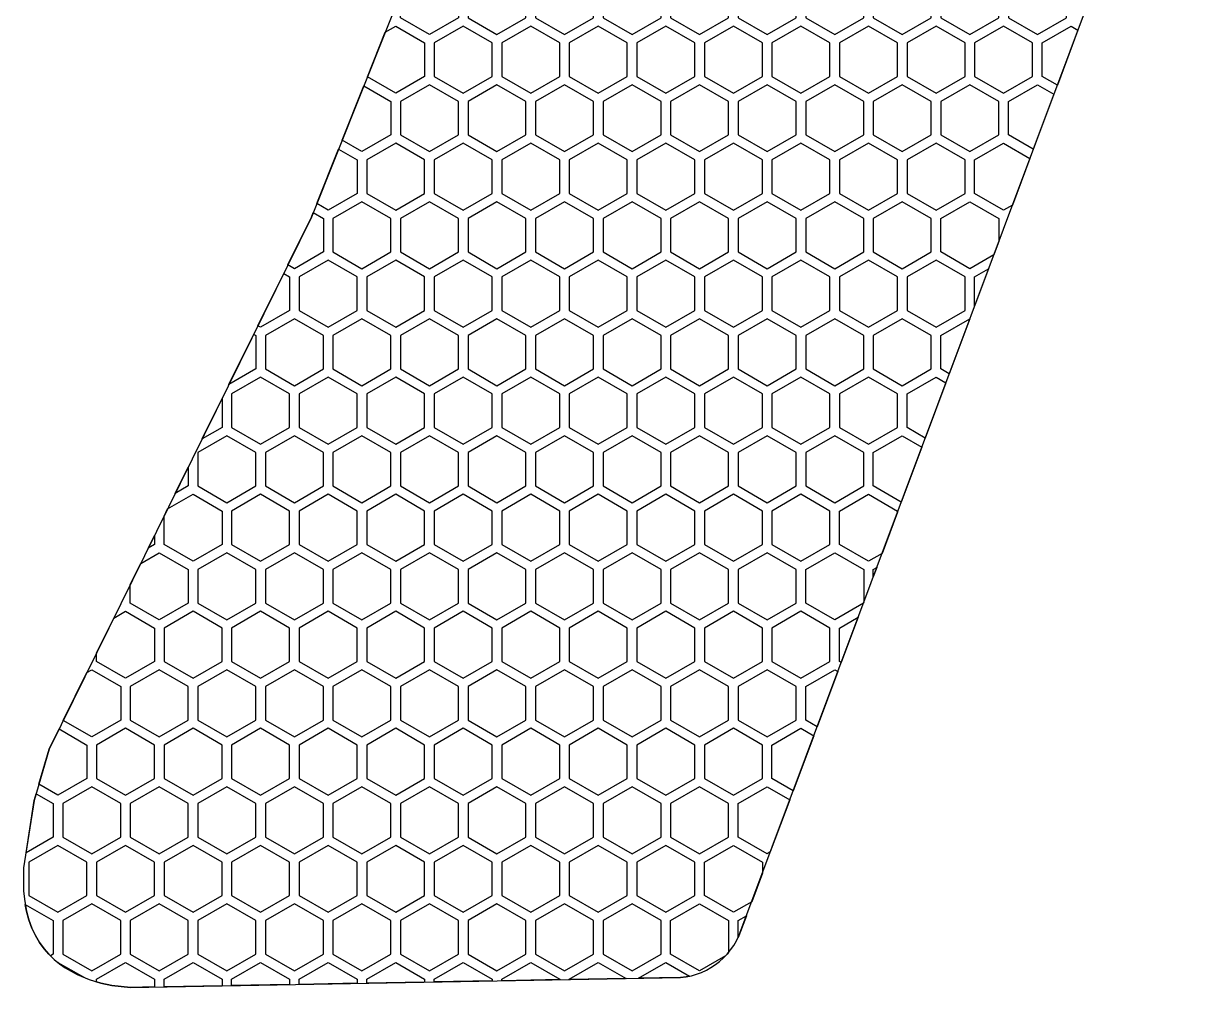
# Model space of a CAD drawing. Header units: millimetres. Extents: x 11 to 139, y -292 to -201.
# Drawn here: x 10.9 to 72.5, y -292.4 to -242.1 of the extents above; entities that cross this region are included whole.
import ezdxf

# ---------------------------------------------------------------- set-up
doc = ezdxf.new("R2010")
doc.units = ezdxf.units.MM
for name, color, linetype in [('outline_2', 3, 'Continuous'), ('pattern_0001', 2, 'Continuous'), ('pattern_0002', 2, 'Continuous'), ('pattern_0003', 2, 'Continuous'), ('pattern_0004', 2, 'Continuous'), ('pattern_0005', 2, 'Continuous'), ('pattern_0006', 2, 'Continuous'), ('pattern_0007', 2, 'Continuous'), ('pattern_0008', 2, 'Continuous'), ('pattern_0009', 2, 'Continuous'), ('pattern_0010', 2, 'Continuous'), ('pattern_0011', 2, 'Continuous'), ('pattern_0012', 2, 'Continuous'), ('pattern_0013', 2, 'Continuous'), ('pattern_0014', 2, 'Continuous'), ('pattern_0015', 2, 'Continuous'), ('pattern_0016', 2, 'Continuous'), ('pattern_0017', 2, 'Continuous'), ('pattern_0018', 2, 'Continuous'), ('pattern_0019', 2, 'Continuous'), ('pattern_0020', 2, 'Continuous'), ('pattern_0021', 2, 'Continuous'), ('pattern_0022', 2, 'Continuous'), ('pattern_0023', 2, 'Continuous'), ('pattern_0024', 2, 'Continuous'), ('pattern_0025', 2, 'Continuous'), ('pattern_0026', 2, 'Continuous'), ('pattern_0027', 2, 'Continuous'), ('pattern_0028', 2, 'Continuous'), ('pattern_0029', 2, 'Continuous'), ('pattern_0030', 2, 'Continuous'), ('pattern_0031', 2, 'Continuous'), ('pattern_0032', 2, 'Continuous'), ('pattern_0033', 2, 'Continuous'), ('pattern_0034', 2, 'Continuous'), ('pattern_0035', 2, 'Continuous'), ('pattern_0036', 2, 'Continuous'), ('pattern_0037', 2, 'Continuous'), ('pattern_0038', 2, 'Continuous'), ('pattern_0039', 2, 'Continuous'), ('pattern_0040', 2, 'Continuous'), ('pattern_0041', 2, 'Continuous'), ('pattern_0042', 2, 'Continuous'), ('pattern_0043', 2, 'Continuous'), ('pattern_0044', 2, 'Continuous'), ('pattern_0045', 2, 'Continuous'), ('pattern_0046', 2, 'Continuous'), ('pattern_0047', 2, 'Continuous'), ('pattern_0048', 2, 'Continuous'), ('pattern_0049', 2, 'Continuous'), ('pattern_0050', 2, 'Continuous'), ('pattern_0051', 2, 'Continuous'), ('pattern_0052', 2, 'Continuous'), ('pattern_0053', 2, 'Continuous'), ('pattern_0054', 2, 'Continuous'), ('pattern_0055', 2, 'Continuous'), ('pattern_0056', 2, 'Continuous'), ('pattern_0057', 2, 'Continuous'), ('pattern_0058', 2, 'Continuous'), ('pattern_0059', 2, 'Continuous'), ('pattern_0060', 2, 'Continuous'), ('pattern_0061', 2, 'Continuous'), ('pattern_0062', 2, 'Continuous'), ('pattern_0063', 2, 'Continuous'), ('pattern_0064', 2, 'Continuous'), ('pattern_0065', 2, 'Continuous'), ('pattern_0066', 2, 'Continuous'), ('pattern_0067', 2, 'Continuous'), ('pattern_0068', 2, 'Continuous'), ('pattern_0069', 2, 'Continuous'), ('pattern_0070', 2, 'Continuous'), ('pattern_0071', 2, 'Continuous'), ('pattern_0072', 2, 'Continuous'), ('pattern_0073', 2, 'Continuous'), ('pattern_0074', 2, 'Continuous'), ('pattern_0075', 2, 'Continuous'), ('pattern_0076', 2, 'Continuous'), ('pattern_0077', 2, 'Continuous'), ('pattern_0078', 2, 'Continuous'), ('pattern_0079', 2, 'Continuous'), ('pattern_0080', 2, 'Continuous'), ('pattern_0081', 2, 'Continuous'), ('pattern_0082', 2, 'Continuous'), ('pattern_0083', 2, 'Continuous'), ('pattern_0084', 2, 'Continuous'), ('pattern_0085', 2, 'Continuous'), ('pattern_0086', 2, 'Continuous'), ('pattern_0087', 2, 'Continuous'), ('pattern_0088', 2, 'Continuous'), ('pattern_0089', 2, 'Continuous'), ('pattern_0090', 2, 'Continuous'), ('pattern_0091', 2, 'Continuous'), ('pattern_0092', 2, 'Continuous'), ('pattern_0093', 2, 'Continuous'), ('pattern_0094', 2, 'Continuous'), ('pattern_0095', 2, 'Continuous'), ('pattern_0096', 2, 'Continuous'), ('pattern_0097', 2, 'Continuous'), ('pattern_0098', 2, 'Continuous'), ('pattern_0099', 2, 'Continuous'), ('pattern_0100', 2, 'Continuous'), ('pattern_0101', 2, 'Continuous'), ('pattern_0102', 2, 'Continuous'), ('pattern_0103', 2, 'Continuous'), ('pattern_0104', 2, 'Continuous'), ('pattern_0105', 2, 'Continuous'), ('pattern_0106', 2, 'Continuous'), ('pattern_0107', 2, 'Continuous'), ('pattern_0108', 2, 'Continuous'), ('pattern_0109', 2, 'Continuous'), ('pattern_0110', 2, 'Continuous'), ('pattern_0111', 2, 'Continuous'), ('pattern_0112', 2, 'Continuous'), ('pattern_0113', 2, 'Continuous'), ('pattern_0114', 2, 'Continuous'), ('pattern_0115', 2, 'Continuous'), ('pattern_0116', 2, 'Continuous'), ('pattern_0117', 2, 'Continuous'), ('pattern_0118', 2, 'Continuous'), ('pattern_0119', 2, 'Continuous'), ('pattern_0120', 2, 'Continuous'), ('pattern_0121', 2, 'Continuous'), ('pattern_0122', 2, 'Continuous'), ('pattern_0123', 2, 'Continuous'), ('pattern_0124', 2, 'Continuous'), ('pattern_0125', 2, 'Continuous'), ('pattern_0126', 2, 'Continuous'), ('pattern_0127', 2, 'Continuous'), ('pattern_0128', 2, 'Continuous'), ('pattern_0129', 2, 'Continuous'), ('pattern_0130', 2, 'Continuous'), ('pattern_0131', 2, 'Continuous'), ('pattern_0132', 2, 'Continuous'), ('pattern_0133', 2, 'Continuous'), ('pattern_0134', 2, 'Continuous'), ('pattern_0135', 2, 'Continuous'), ('pattern_0136', 2, 'Continuous'), ('pattern_0137', 2, 'Continuous'), ('pattern_0138', 2, 'Continuous'), ('pattern_0139', 2, 'Continuous'), ('pattern_0140', 2, 'Continuous'), ('pattern_0141', 2, 'Continuous'), ('pattern_0142', 2, 'Continuous'), ('pattern_0143', 2, 'Continuous'), ('pattern_0144', 2, 'Continuous'), ('pattern_0145', 2, 'Continuous'), ('pattern_0146', 2, 'Continuous'), ('pattern_0147', 2, 'Continuous'), ('pattern_0148', 2, 'Continuous'), ('pattern_0149', 2, 'Continuous'), ('pattern_0150', 2, 'Continuous'), ('pattern_0151', 2, 'Continuous'), ('pattern_0152', 2, 'Continuous'), ('pattern_0153', 2, 'Continuous'), ('pattern_0154', 2, 'Continuous'), ('pattern_0155', 2, 'Continuous'), ('pattern_0156', 2, 'Continuous'), ('pattern_0157', 2, 'Continuous'), ('pattern_0158', 2, 'Continuous'), ('pattern_0159', 2, 'Continuous'), ('pattern_0160', 2, 'Continuous'), ('pattern_0161', 2, 'Continuous'), ('pattern_0162', 2, 'Continuous'), ('pattern_0163', 2, 'Continuous'), ('pattern_0164', 2, 'Continuous'), ('pattern_0165', 2, 'Continuous'), ('pattern_0166', 2, 'Continuous'), ('pattern_0167', 2, 'Continuous'), ('pattern_0168', 2, 'Continuous'), ('pattern_0169', 2, 'Continuous'), ('pattern_0170', 2, 'Continuous'), ('pattern_0171', 2, 'Continuous'), ('pattern_0172', 2, 'Continuous'), ('pattern_0173', 2, 'Continuous'), ('pattern_0174', 2, 'Continuous'), ('pattern_0175', 2, 'Continuous'), ('pattern_0176', 2, 'Continuous'), ('pattern_0177', 2, 'Continuous'), ('pattern_0178', 2, 'Continuous'), ('pattern_0179', 2, 'Continuous'), ('pattern_0180', 2, 'Continuous'), ('pattern_0181', 2, 'Continuous'), ('pattern_0182', 2, 'Continuous'), ('pattern_0183', 2, 'Continuous'), ('pattern_0184', 2, 'Continuous'), ('pattern_0185', 2, 'Continuous'), ('pattern_0186', 2, 'Continuous'), ('pattern_0187', 2, 'Continuous'), ('pattern_0188', 2, 'Continuous'), ('pattern_0189', 2, 'Continuous'), ('pattern_0190', 2, 'Continuous'), ('pattern_0191', 2, 'Continuous'), ('pattern_0192', 2, 'Continuous'), ('pattern_0193', 2, 'Continuous'), ('pattern_0194', 2, 'Continuous'), ('pattern_0195', 2, 'Continuous'), ('pattern_0196', 2, 'Continuous'), ('pattern_0197', 2, 'Continuous'), ('pattern_0198', 2, 'Continuous'), ('pattern_0199', 2, 'Continuous'), ('pattern_0200', 2, 'Continuous'), ('pattern_0201', 2, 'Continuous'), ('pattern_0202', 2, 'Continuous'), ('pattern_0203', 2, 'Continuous'), ('pattern_0204', 2, 'Continuous'), ('pattern_0205', 2, 'Continuous'), ('pattern_0206', 2, 'Continuous'), ('pattern_0207', 2, 'Continuous')]:
    doc.layers.add(name, color=color, linetype=linetype)

msp = doc.modelspace()

# ---------------------------------------------------------------- linework, layer by layer
at = {"layer": 'outline_2'}
msp.add_lwpolyline([(35.022, -229.415), (25.944, -252.185), (12.228, -279.988), (11.455, -282.66), (10.9, -286.183), (10.896, -287.397), (10.954, -287.94), (11.048, -288.443), (11.176, -288.908), (11.336, -289.335), (11.523, -289.726), (11.735, -290.083), (11.97, -290.408), (12.224, -290.702), (12.495, -290.966), (12.78, -291.202), (13.077, -291.412), (13.692, -291.759), (14.319, -292.018), (14.935, -292.203), (15.517, -292.326), (16.493, -292.433), (45.243, -291.912), (45.526, -291.877), (45.804, -291.82), (46.073, -291.743), (46.335, -291.646), (46.588, -291.529), (46.831, -291.395), (47.063, -291.242), (47.282, -291.073), (47.489, -290.888), (47.681, -290.687), (47.859, -290.471), (48.02, -290.242), (48.165, -289.998), (48.291, -289.743), (72.522, -225.02)], dxfattribs=at)
at = {"layer": 'pattern_0001'}
msp.add_lwpolyline([(13.692, -291.759), (13.077, -291.412), (12.78, -291.202), (12.689, -291.127), (12.692, -291.125), (14.038, -291.902)], close=True, dxfattribs=at)
at = {"layer": 'pattern_0002'}
msp.add_lwpolyline([(16.493, -292.433), (15.517, -292.326), (14.935, -292.203), (14.708, -292.135), (14.708, -292), (16.223, -291.125), (17.739, -292), (17.739, -292.41)], close=True, dxfattribs=at)
at = {"layer": 'pattern_0003'}
msp.add_lwpolyline([(18.239, -292.401), (18.239, -292), (19.754, -291.125), (21.27, -292), (21.27, -292.347)], close=True, dxfattribs=at)
at = {"layer": 'pattern_0004'}
msp.add_lwpolyline([(21.77, -292.337), (21.77, -292), (23.286, -291.125), (24.801, -292), (24.801, -292.283)], close=True, dxfattribs=at)
at = {"layer": 'pattern_0005'}
msp.add_lwpolyline([(25.301, -292.273), (25.301, -292), (26.817, -291.125), (28.332, -292), (28.332, -292.219)], close=True, dxfattribs=at)
at = {"layer": 'pattern_0006'}
msp.add_lwpolyline([(28.832, -292.21), (28.832, -292), (30.348, -291.125), (31.863, -292), (31.863, -292.155)], close=True, dxfattribs=at)
at = {"layer": 'pattern_0007'}
msp.add_lwpolyline([(32.363, -292.146), (32.363, -292), (33.879, -291.125), (35.394, -292), (35.394, -292.091)], close=True, dxfattribs=at)
at = {"layer": 'pattern_0008'}
msp.add_lwpolyline([(35.894, -292.082), (35.894, -292), (37.41, -291.125), (38.925, -292), (38.925, -292.027)], close=True, dxfattribs=at)
at = {"layer": 'pattern_0009'}
msp.add_lwpolyline([(39.425, -292.018), (39.425, -292), (40.941, -291.125), (42.394, -291.964)], close=True, dxfattribs=at)
at = {"layer": 'pattern_0010'}
msp.add_lwpolyline([(45.526, -291.877), (45.243, -291.912), (43.039, -291.952), (44.472, -291.125), (45.709, -291.839)], close=True, dxfattribs=at)
at = {"layer": 'pattern_0011'}
msp.add_lwpolyline([(12.224, -290.702), (11.97, -290.408), (11.735, -290.083), (11.523, -289.726), (11.336, -289.335), (11.176, -288.908), (11.048, -288.443), (10.984, -288.1), (12.442, -288.942), (12.442, -290.692), (12.299, -290.775)], close=True, dxfattribs=at)
at = {"layer": 'pattern_0012'}
msp.add_lwpolyline([(15.973, -288.942), (14.458, -288.067), (12.942, -288.942), (12.942, -290.692), (14.458, -291.567), (15.973, -290.692)], close=True, dxfattribs=at)
at = {"layer": 'pattern_0013'}
msp.add_lwpolyline([(19.504, -288.942), (17.989, -288.067), (16.473, -288.942), (16.473, -290.692), (17.989, -291.567), (19.504, -290.692)], close=True, dxfattribs=at)
at = {"layer": 'pattern_0014'}
msp.add_lwpolyline([(23.036, -288.942), (21.52, -288.067), (20.004, -288.942), (20.004, -290.692), (21.52, -291.567), (23.036, -290.692)], close=True, dxfattribs=at)
at = {"layer": 'pattern_0015'}
msp.add_lwpolyline([(26.567, -288.942), (25.051, -288.067), (23.536, -288.942), (23.536, -290.692), (25.051, -291.567), (26.567, -290.692)], close=True, dxfattribs=at)
at = {"layer": 'pattern_0016'}
msp.add_lwpolyline([(30.098, -288.942), (28.582, -288.067), (27.067, -288.942), (27.067, -290.692), (28.582, -291.567), (30.098, -290.692)], close=True, dxfattribs=at)
at = {"layer": 'pattern_0017'}
msp.add_lwpolyline([(33.629, -288.942), (32.113, -288.067), (30.598, -288.942), (30.598, -290.692), (32.113, -291.567), (33.629, -290.692)], close=True, dxfattribs=at)
at = {"layer": 'pattern_0018'}
msp.add_lwpolyline([(37.16, -288.942), (35.644, -288.067), (34.129, -288.942), (34.129, -290.692), (35.644, -291.567), (37.16, -290.692)], close=True, dxfattribs=at)
at = {"layer": 'pattern_0019'}
msp.add_lwpolyline([(40.691, -288.942), (39.175, -288.067), (37.66, -288.942), (37.66, -290.692), (39.175, -291.567), (40.691, -290.692)], close=True, dxfattribs=at)
at = {"layer": 'pattern_0020'}
msp.add_lwpolyline([(44.222, -288.942), (42.707, -288.067), (41.191, -288.942), (41.191, -290.692), (42.707, -291.567), (44.222, -290.692)], close=True, dxfattribs=at)
at = {"layer": 'pattern_0021'}
msp.add_lwpolyline([(47.681, -290.687), (47.582, -290.791), (46.238, -291.567), (44.722, -290.692), (44.722, -288.942), (46.238, -288.067), (47.753, -288.942), (47.753, -290.6)], close=True, dxfattribs=at)
at = {"layer": 'pattern_0022'}
msp.add_lwpolyline([(48.291, -289.743), (48.253, -289.819), (48.253, -288.942), (48.683, -288.694)], close=True, dxfattribs=at)
at = {"layer": 'pattern_0023'}
msp.add_lwpolyline([(14.208, -285.884), (12.692, -285.009), (11.177, -285.884), (11.177, -287.634), (12.692, -288.509), (14.208, -287.634)], close=True, dxfattribs=at)
at = {"layer": 'pattern_0024'}
msp.add_lwpolyline([(17.739, -285.884), (16.223, -285.009), (14.708, -285.884), (14.708, -287.634), (16.223, -288.509), (17.739, -287.634)], close=True, dxfattribs=at)
at = {"layer": 'pattern_0025'}
msp.add_lwpolyline([(21.27, -285.884), (19.754, -285.009), (18.239, -285.884), (18.239, -287.634), (19.754, -288.509), (21.27, -287.634)], close=True, dxfattribs=at)
at = {"layer": 'pattern_0026'}
msp.add_lwpolyline([(24.801, -285.884), (23.286, -285.009), (21.77, -285.884), (21.77, -287.634), (23.286, -288.509), (24.801, -287.634)], close=True, dxfattribs=at)
at = {"layer": 'pattern_0027'}
msp.add_lwpolyline([(28.332, -285.884), (26.817, -285.009), (25.301, -285.884), (25.301, -287.634), (26.817, -288.509), (28.332, -287.634)], close=True, dxfattribs=at)
at = {"layer": 'pattern_0028'}
msp.add_lwpolyline([(31.863, -285.884), (30.348, -285.009), (28.832, -285.884), (28.832, -287.634), (30.348, -288.509), (31.863, -287.634)], close=True, dxfattribs=at)
at = {"layer": 'pattern_0029'}
msp.add_lwpolyline([(35.394, -285.884), (33.879, -285.009), (32.363, -285.884), (32.363, -287.634), (33.879, -288.509), (35.394, -287.634)], close=True, dxfattribs=at)
at = {"layer": 'pattern_0030'}
msp.add_lwpolyline([(38.925, -285.884), (37.41, -285.009), (35.894, -285.884), (35.894, -287.634), (37.41, -288.509), (38.925, -287.634)], close=True, dxfattribs=at)
at = {"layer": 'pattern_0031'}
msp.add_lwpolyline([(42.457, -285.884), (40.941, -285.009), (39.425, -285.884), (39.425, -287.634), (40.941, -288.509), (42.457, -287.634)], close=True, dxfattribs=at)
at = {"layer": 'pattern_0032'}
msp.add_lwpolyline([(45.988, -285.884), (44.472, -285.009), (42.957, -285.884), (42.957, -287.634), (44.472, -288.509), (45.988, -287.634)], close=True, dxfattribs=at)
at = {"layer": 'pattern_0033'}
msp.add_lwpolyline([(48.959, -287.957), (48.003, -288.509), (46.488, -287.634), (46.488, -285.884), (48.003, -285.009), (49.519, -285.884), (49.519, -286.463)], close=True, dxfattribs=at)
at = {"layer": 'pattern_0034'}
msp.add_lwpolyline([(11.455, -282.66), (11.555, -282.314), (12.442, -282.826), (12.442, -284.576), (11.024, -285.395)], close=True, dxfattribs=at)
at = {"layer": 'pattern_0035'}
msp.add_lwpolyline([(15.973, -282.826), (14.458, -281.951), (12.942, -282.826), (12.942, -284.576), (14.458, -285.451), (15.973, -284.576)], close=True, dxfattribs=at)
at = {"layer": 'pattern_0036'}
msp.add_lwpolyline([(19.504, -282.826), (17.989, -281.951), (16.473, -282.826), (16.473, -284.576), (17.989, -285.451), (19.504, -284.576)], close=True, dxfattribs=at)
at = {"layer": 'pattern_0037'}
msp.add_lwpolyline([(23.036, -282.826), (21.52, -281.951), (20.004, -282.826), (20.004, -284.576), (21.52, -285.451), (23.036, -284.576)], close=True, dxfattribs=at)
at = {"layer": 'pattern_0038'}
msp.add_lwpolyline([(26.567, -282.826), (25.051, -281.951), (23.536, -282.826), (23.536, -284.576), (25.051, -285.451), (26.567, -284.576)], close=True, dxfattribs=at)
at = {"layer": 'pattern_0039'}
msp.add_lwpolyline([(30.098, -282.826), (28.582, -281.951), (27.067, -282.826), (27.067, -284.576), (28.582, -285.451), (30.098, -284.576)], close=True, dxfattribs=at)
at = {"layer": 'pattern_0040'}
msp.add_lwpolyline([(33.629, -282.826), (32.113, -281.951), (30.598, -282.826), (30.598, -284.576), (32.113, -285.451), (33.629, -284.576)], close=True, dxfattribs=at)
at = {"layer": 'pattern_0041'}
msp.add_lwpolyline([(37.16, -282.826), (35.644, -281.951), (34.129, -282.826), (34.129, -284.576), (35.644, -285.451), (37.16, -284.576)], close=True, dxfattribs=at)
at = {"layer": 'pattern_0042'}
msp.add_lwpolyline([(40.691, -282.826), (39.175, -281.951), (37.66, -282.826), (37.66, -284.576), (39.175, -285.451), (40.691, -284.576)], close=True, dxfattribs=at)
at = {"layer": 'pattern_0043'}
msp.add_lwpolyline([(44.222, -282.826), (42.707, -281.951), (41.191, -282.826), (41.191, -284.576), (42.707, -285.451), (44.222, -284.576)], close=True, dxfattribs=at)
at = {"layer": 'pattern_0044'}
msp.add_lwpolyline([(47.753, -282.826), (46.238, -281.951), (44.722, -282.826), (44.722, -284.576), (46.238, -285.451), (47.753, -284.576)], close=True, dxfattribs=at)
at = {"layer": 'pattern_0045'}
msp.add_lwpolyline([(49.933, -285.356), (49.769, -285.451), (48.253, -284.576), (48.253, -282.826), (49.769, -281.951), (50.952, -282.634)], close=True, dxfattribs=at)
at = {"layer": 'pattern_0046'}
msp.add_lwpolyline([(12.228, -279.988), (12.751, -278.927), (14.208, -279.768), (14.208, -281.518), (12.692, -282.393), (11.698, -281.819)], close=True, dxfattribs=at)
at = {"layer": 'pattern_0047'}
msp.add_lwpolyline([(17.739, -279.768), (16.223, -278.893), (14.708, -279.768), (14.708, -281.518), (16.223, -282.393), (17.739, -281.518)], close=True, dxfattribs=at)
at = {"layer": 'pattern_0048'}
msp.add_lwpolyline([(21.27, -279.768), (19.754, -278.893), (18.239, -279.768), (18.239, -281.518), (19.754, -282.393), (21.27, -281.518)], close=True, dxfattribs=at)
at = {"layer": 'pattern_0049'}
msp.add_lwpolyline([(24.801, -279.768), (23.286, -278.893), (21.77, -279.768), (21.77, -281.518), (23.286, -282.393), (24.801, -281.518)], close=True, dxfattribs=at)
at = {"layer": 'pattern_0050'}
msp.add_lwpolyline([(28.332, -279.768), (26.817, -278.893), (25.301, -279.768), (25.301, -281.518), (26.817, -282.393), (28.332, -281.518)], close=True, dxfattribs=at)
at = {"layer": 'pattern_0051'}
msp.add_lwpolyline([(31.863, -279.768), (30.348, -278.893), (28.832, -279.768), (28.832, -281.518), (30.348, -282.393), (31.863, -281.518)], close=True, dxfattribs=at)
at = {"layer": 'pattern_0052'}
msp.add_lwpolyline([(35.394, -279.768), (33.879, -278.893), (32.363, -279.768), (32.363, -281.518), (33.879, -282.393), (35.394, -281.518)], close=True, dxfattribs=at)
at = {"layer": 'pattern_0053'}
msp.add_lwpolyline([(38.925, -279.768), (37.41, -278.893), (35.894, -279.768), (35.894, -281.518), (37.41, -282.393), (38.925, -281.518)], close=True, dxfattribs=at)
at = {"layer": 'pattern_0054'}
msp.add_lwpolyline([(42.457, -279.768), (40.941, -278.893), (39.425, -279.768), (39.425, -281.518), (40.941, -282.393), (42.457, -281.518)], close=True, dxfattribs=at)
at = {"layer": 'pattern_0055'}
msp.add_lwpolyline([(45.988, -279.768), (44.472, -278.893), (42.957, -279.768), (42.957, -281.518), (44.472, -282.393), (45.988, -281.518)], close=True, dxfattribs=at)
at = {"layer": 'pattern_0056'}
msp.add_lwpolyline([(49.519, -279.768), (48.003, -278.893), (46.488, -279.768), (46.488, -281.518), (48.003, -282.393), (49.519, -281.518)], close=True, dxfattribs=at)
at = {"layer": 'pattern_0057'}
msp.add_lwpolyline([(51.13, -282.159), (50.019, -281.518), (50.019, -279.768), (51.534, -278.893), (52.207, -279.281)], close=True, dxfattribs=at)
at = {"layer": 'pattern_0058'}
msp.add_lwpolyline([(14.204, -275.982), (14.458, -275.835), (15.973, -276.71), (15.973, -278.46), (14.458, -279.335), (12.973, -278.477)], close=True, dxfattribs=at)
at = {"layer": 'pattern_0059'}
msp.add_lwpolyline([(19.504, -276.71), (17.989, -275.835), (16.473, -276.71), (16.473, -278.46), (17.989, -279.335), (19.504, -278.46)], close=True, dxfattribs=at)
at = {"layer": 'pattern_0060'}
msp.add_lwpolyline([(23.036, -276.71), (21.52, -275.835), (20.004, -276.71), (20.004, -278.46), (21.52, -279.335), (23.036, -278.46)], close=True, dxfattribs=at)
at = {"layer": 'pattern_0061'}
msp.add_lwpolyline([(26.567, -276.71), (25.051, -275.835), (23.536, -276.71), (23.536, -278.46), (25.051, -279.335), (26.567, -278.46)], close=True, dxfattribs=at)
at = {"layer": 'pattern_0062'}
msp.add_lwpolyline([(30.098, -276.71), (28.582, -275.835), (27.067, -276.71), (27.067, -278.46), (28.582, -279.335), (30.098, -278.46)], close=True, dxfattribs=at)
at = {"layer": 'pattern_0063'}
msp.add_lwpolyline([(33.629, -276.71), (32.113, -275.835), (30.598, -276.71), (30.598, -278.46), (32.113, -279.335), (33.629, -278.46)], close=True, dxfattribs=at)
at = {"layer": 'pattern_0064'}
msp.add_lwpolyline([(37.16, -276.71), (35.644, -275.835), (34.129, -276.71), (34.129, -278.46), (35.644, -279.335), (37.16, -278.46)], close=True, dxfattribs=at)
at = {"layer": 'pattern_0065'}
msp.add_lwpolyline([(40.691, -276.71), (39.175, -275.835), (37.66, -276.71), (37.66, -278.46), (39.175, -279.335), (40.691, -278.46)], close=True, dxfattribs=at)
at = {"layer": 'pattern_0066'}
msp.add_lwpolyline([(44.222, -276.71), (42.707, -275.835), (41.191, -276.71), (41.191, -278.46), (42.707, -279.335), (44.222, -278.46)], close=True, dxfattribs=at)
at = {"layer": 'pattern_0067'}
msp.add_lwpolyline([(47.753, -276.71), (46.238, -275.835), (44.722, -276.71), (44.722, -278.46), (46.238, -279.335), (47.753, -278.46)], close=True, dxfattribs=at)
at = {"layer": 'pattern_0068'}
msp.add_lwpolyline([(51.284, -276.71), (49.769, -275.835), (48.253, -276.71), (48.253, -278.46), (49.769, -279.335), (51.284, -278.46)], close=True, dxfattribs=at)
at = {"layer": 'pattern_0069'}
msp.add_lwpolyline([(52.385, -278.807), (51.784, -278.46), (51.784, -276.71), (53.3, -275.835), (53.462, -275.929)], close=True, dxfattribs=at)
at = {"layer": 'pattern_0070'}
msp.add_lwpolyline([(15.61, -273.131), (16.223, -272.777), (17.739, -273.652), (17.739, -275.402), (16.223, -276.277), (14.708, -275.402), (14.708, -274.96)], close=True, dxfattribs=at)
at = {"layer": 'pattern_0071'}
msp.add_lwpolyline([(21.27, -273.652), (19.754, -272.777), (18.239, -273.652), (18.239, -275.402), (19.754, -276.277), (21.27, -275.402)], close=True, dxfattribs=at)
at = {"layer": 'pattern_0072'}
msp.add_lwpolyline([(24.801, -273.652), (23.286, -272.777), (21.77, -273.652), (21.77, -275.402), (23.286, -276.277), (24.801, -275.402)], close=True, dxfattribs=at)
at = {"layer": 'pattern_0073'}
msp.add_lwpolyline([(28.332, -273.652), (26.817, -272.777), (25.301, -273.652), (25.301, -275.402), (26.817, -276.277), (28.332, -275.402)], close=True, dxfattribs=at)
at = {"layer": 'pattern_0074'}
msp.add_lwpolyline([(31.863, -273.652), (30.348, -272.777), (28.832, -273.652), (28.832, -275.402), (30.348, -276.277), (31.863, -275.402)], close=True, dxfattribs=at)
at = {"layer": 'pattern_0075'}
msp.add_lwpolyline([(35.394, -273.652), (33.879, -272.777), (32.363, -273.652), (32.363, -275.402), (33.879, -276.277), (35.394, -275.402)], close=True, dxfattribs=at)
at = {"layer": 'pattern_0076'}
msp.add_lwpolyline([(38.925, -273.652), (37.41, -272.777), (35.894, -273.652), (35.894, -275.402), (37.41, -276.277), (38.925, -275.402)], close=True, dxfattribs=at)
at = {"layer": 'pattern_0077'}
msp.add_lwpolyline([(42.457, -273.652), (40.941, -272.777), (39.425, -273.652), (39.425, -275.402), (40.941, -276.277), (42.457, -275.402)], close=True, dxfattribs=at)
at = {"layer": 'pattern_0078'}
msp.add_lwpolyline([(45.988, -273.652), (44.472, -272.777), (42.957, -273.652), (42.957, -275.402), (44.472, -276.277), (45.988, -275.402)], close=True, dxfattribs=at)
at = {"layer": 'pattern_0079'}
msp.add_lwpolyline([(49.519, -273.652), (48.003, -272.777), (46.488, -273.652), (46.488, -275.402), (48.003, -276.277), (49.519, -275.402)], close=True, dxfattribs=at)
at = {"layer": 'pattern_0080'}
msp.add_lwpolyline([(53.05, -273.652), (51.534, -272.777), (50.019, -273.652), (50.019, -275.402), (51.534, -276.277), (53.05, -275.402)], close=True, dxfattribs=at)
at = {"layer": 'pattern_0081'}
msp.add_lwpolyline([(53.64, -275.454), (53.55, -275.402), (53.55, -273.652), (54.526, -273.089)], close=True, dxfattribs=at)
at = {"layer": 'pattern_0082'}
msp.add_lwpolyline([(17.017, -270.28), (17.989, -269.719), (19.504, -270.594), (19.504, -272.344), (17.989, -273.219), (16.473, -272.344), (16.473, -271.382)], close=True, dxfattribs=at)
at = {"layer": 'pattern_0083'}
msp.add_lwpolyline([(23.036, -270.594), (21.52, -269.719), (20.004, -270.594), (20.004, -272.344), (21.52, -273.219), (23.036, -272.344)], close=True, dxfattribs=at)
at = {"layer": 'pattern_0084'}
msp.add_lwpolyline([(26.567, -270.594), (25.051, -269.719), (23.536, -270.594), (23.536, -272.344), (25.051, -273.219), (26.567, -272.344)], close=True, dxfattribs=at)
at = {"layer": 'pattern_0085'}
msp.add_lwpolyline([(30.098, -270.594), (28.582, -269.719), (27.067, -270.594), (27.067, -272.344), (28.582, -273.219), (30.098, -272.344)], close=True, dxfattribs=at)
at = {"layer": 'pattern_0086'}
msp.add_lwpolyline([(33.629, -270.594), (32.113, -269.719), (30.598, -270.594), (30.598, -272.344), (32.113, -273.219), (33.629, -272.344)], close=True, dxfattribs=at)
at = {"layer": 'pattern_0087'}
msp.add_lwpolyline([(37.16, -270.594), (35.644, -269.719), (34.129, -270.594), (34.129, -272.344), (35.644, -273.219), (37.16, -272.344)], close=True, dxfattribs=at)
at = {"layer": 'pattern_0088'}
msp.add_lwpolyline([(40.691, -270.594), (39.175, -269.719), (37.66, -270.594), (37.66, -272.344), (39.175, -273.219), (40.691, -272.344)], close=True, dxfattribs=at)
at = {"layer": 'pattern_0089'}
msp.add_lwpolyline([(44.222, -270.594), (42.707, -269.719), (41.191, -270.594), (41.191, -272.344), (42.707, -273.219), (44.222, -272.344)], close=True, dxfattribs=at)
at = {"layer": 'pattern_0090'}
msp.add_lwpolyline([(47.753, -270.594), (46.238, -269.719), (44.722, -270.594), (44.722, -272.344), (46.238, -273.219), (47.753, -272.344)], close=True, dxfattribs=at)
at = {"layer": 'pattern_0091'}
msp.add_lwpolyline([(51.284, -270.594), (49.769, -269.719), (48.253, -270.594), (48.253, -272.344), (49.769, -273.219), (51.284, -272.344)], close=True, dxfattribs=at)
at = {"layer": 'pattern_0092'}
msp.add_lwpolyline([(54.802, -272.352), (53.3, -273.219), (51.784, -272.344), (51.784, -270.594), (53.3, -269.719), (54.815, -270.594), (54.815, -272.315)], close=True, dxfattribs=at)
at = {"layer": 'pattern_0093'}
msp.add_lwpolyline([(55.315, -270.979), (55.315, -270.594), (55.499, -270.488)], close=True, dxfattribs=at)
at = {"layer": 'pattern_0094'}
msp.add_lwpolyline([(17.739, -268.817), (17.739, -269.286), (17.415, -269.473)], close=True, dxfattribs=at)
at = {"layer": 'pattern_0095'}
msp.add_lwpolyline([(18.423, -267.43), (19.754, -266.661), (21.27, -267.536), (21.27, -269.286), (19.754, -270.161), (18.239, -269.286), (18.239, -267.803)], close=True, dxfattribs=at)
at = {"layer": 'pattern_0096'}
msp.add_lwpolyline([(24.801, -267.536), (23.286, -266.661), (21.77, -267.536), (21.77, -269.286), (23.286, -270.161), (24.801, -269.286)], close=True, dxfattribs=at)
at = {"layer": 'pattern_0097'}
msp.add_lwpolyline([(28.332, -267.536), (26.817, -266.661), (25.301, -267.536), (25.301, -269.286), (26.817, -270.161), (28.332, -269.286)], close=True, dxfattribs=at)
at = {"layer": 'pattern_0098'}
msp.add_lwpolyline([(31.863, -267.536), (30.348, -266.661), (28.832, -267.536), (28.832, -269.286), (30.348, -270.161), (31.863, -269.286)], close=True, dxfattribs=at)
at = {"layer": 'pattern_0099'}
msp.add_lwpolyline([(35.394, -267.536), (33.879, -266.661), (32.363, -267.536), (32.363, -269.286), (33.879, -270.161), (35.394, -269.286)], close=True, dxfattribs=at)
at = {"layer": 'pattern_0100'}
msp.add_lwpolyline([(38.925, -267.536), (37.41, -266.661), (35.894, -267.536), (35.894, -269.286), (37.41, -270.161), (38.925, -269.286)], close=True, dxfattribs=at)
at = {"layer": 'pattern_0101'}
msp.add_lwpolyline([(42.457, -267.536), (40.941, -266.661), (39.425, -267.536), (39.425, -269.286), (40.941, -270.161), (42.457, -269.286)], close=True, dxfattribs=at)
at = {"layer": 'pattern_0102'}
msp.add_lwpolyline([(45.988, -267.536), (44.472, -266.661), (42.957, -267.536), (42.957, -269.286), (44.472, -270.161), (45.988, -269.286)], close=True, dxfattribs=at)
at = {"layer": 'pattern_0103'}
msp.add_lwpolyline([(49.519, -267.536), (48.003, -266.661), (46.488, -267.536), (46.488, -269.286), (48.003, -270.161), (49.519, -269.286)], close=True, dxfattribs=at)
at = {"layer": 'pattern_0104'}
msp.add_lwpolyline([(53.05, -267.536), (51.534, -266.661), (50.019, -267.536), (50.019, -269.286), (51.534, -270.161), (53.05, -269.286)], close=True, dxfattribs=at)
at = {"layer": 'pattern_0105'}
msp.add_lwpolyline([(55.775, -269.751), (55.065, -270.161), (53.55, -269.286), (53.55, -267.536), (55.065, -266.661), (56.581, -267.536), (56.581, -267.599)], close=True, dxfattribs=at)
at = {"layer": 'pattern_0106'}
msp.add_lwpolyline([(19.504, -265.238), (19.504, -266.228), (18.822, -266.622)], close=True, dxfattribs=at)
at = {"layer": 'pattern_0107'}
msp.add_lwpolyline([(23.036, -264.478), (21.52, -263.603), (20.004, -264.478), (20.004, -266.228), (21.52, -267.103), (23.036, -266.228)], close=True, dxfattribs=at)
at = {"layer": 'pattern_0108'}
msp.add_lwpolyline([(26.567, -264.478), (25.051, -263.603), (23.536, -264.478), (23.536, -266.228), (25.051, -267.103), (26.567, -266.228)], close=True, dxfattribs=at)
at = {"layer": 'pattern_0109'}
msp.add_lwpolyline([(30.098, -264.478), (28.582, -263.603), (27.067, -264.478), (27.067, -266.228), (28.582, -267.103), (30.098, -266.228)], close=True, dxfattribs=at)
at = {"layer": 'pattern_0110'}
msp.add_lwpolyline([(33.629, -264.478), (32.113, -263.603), (30.598, -264.478), (30.598, -266.228), (32.113, -267.103), (33.629, -266.228)], close=True, dxfattribs=at)
at = {"layer": 'pattern_0111'}
msp.add_lwpolyline([(37.16, -264.478), (35.644, -263.603), (34.129, -264.478), (34.129, -266.228), (35.644, -267.103), (37.16, -266.228)], close=True, dxfattribs=at)
at = {"layer": 'pattern_0112'}
msp.add_lwpolyline([(40.691, -264.478), (39.175, -263.603), (37.66, -264.478), (37.66, -266.228), (39.175, -267.103), (40.691, -266.228)], close=True, dxfattribs=at)
at = {"layer": 'pattern_0113'}
msp.add_lwpolyline([(44.222, -264.478), (42.707, -263.603), (41.191, -264.478), (41.191, -266.228), (42.707, -267.103), (44.222, -266.228)], close=True, dxfattribs=at)
at = {"layer": 'pattern_0114'}
msp.add_lwpolyline([(47.753, -264.478), (46.238, -263.603), (44.722, -264.478), (44.722, -266.228), (46.238, -267.103), (47.753, -266.228)], close=True, dxfattribs=at)
at = {"layer": 'pattern_0115'}
msp.add_lwpolyline([(51.284, -264.478), (49.769, -263.603), (48.253, -264.478), (48.253, -266.228), (49.769, -267.103), (51.284, -266.228)], close=True, dxfattribs=at)
at = {"layer": 'pattern_0116'}
msp.add_lwpolyline([(54.815, -264.478), (53.3, -263.603), (51.784, -264.478), (51.784, -266.228), (53.3, -267.103), (54.815, -266.228)], close=True, dxfattribs=at)
at = {"layer": 'pattern_0117'}
msp.add_lwpolyline([(56.778, -267.072), (55.315, -266.228), (55.315, -264.478), (56.831, -263.603), (57.856, -264.194)], close=True, dxfattribs=at)
at = {"layer": 'pattern_0118'}
msp.add_lwpolyline([(21.27, -261.659), (21.27, -263.17), (20.228, -263.772)], close=True, dxfattribs=at)
at = {"layer": 'pattern_0119'}
msp.add_lwpolyline([(24.801, -261.42), (23.286, -260.545), (21.77, -261.42), (21.77, -263.17), (23.286, -264.045), (24.801, -263.17)], close=True, dxfattribs=at)
at = {"layer": 'pattern_0120'}
msp.add_lwpolyline([(28.332, -261.42), (26.817, -260.545), (25.301, -261.42), (25.301, -263.17), (26.817, -264.045), (28.332, -263.17)], close=True, dxfattribs=at)
at = {"layer": 'pattern_0121'}
msp.add_lwpolyline([(31.863, -261.42), (30.348, -260.545), (28.832, -261.42), (28.832, -263.17), (30.348, -264.045), (31.863, -263.17)], close=True, dxfattribs=at)
at = {"layer": 'pattern_0122'}
msp.add_lwpolyline([(35.394, -261.42), (33.879, -260.545), (32.363, -261.42), (32.363, -263.17), (33.879, -264.045), (35.394, -263.17)], close=True, dxfattribs=at)
at = {"layer": 'pattern_0123'}
msp.add_lwpolyline([(38.925, -261.42), (37.41, -260.545), (35.894, -261.42), (35.894, -263.17), (37.41, -264.045), (38.925, -263.17)], close=True, dxfattribs=at)
at = {"layer": 'pattern_0124'}
msp.add_lwpolyline([(42.457, -261.42), (40.941, -260.545), (39.425, -261.42), (39.425, -263.17), (40.941, -264.045), (42.457, -263.17)], close=True, dxfattribs=at)
at = {"layer": 'pattern_0125'}
msp.add_lwpolyline([(45.988, -261.42), (44.472, -260.545), (42.957, -261.42), (42.957, -263.17), (44.472, -264.045), (45.988, -263.17)], close=True, dxfattribs=at)
at = {"layer": 'pattern_0126'}
msp.add_lwpolyline([(49.519, -261.42), (48.003, -260.545), (46.488, -261.42), (46.488, -263.17), (48.003, -264.045), (49.519, -263.17)], close=True, dxfattribs=at)
at = {"layer": 'pattern_0127'}
msp.add_lwpolyline([(53.05, -261.42), (51.534, -260.545), (50.019, -261.42), (50.019, -263.17), (51.534, -264.045), (53.05, -263.17)], close=True, dxfattribs=at)
at = {"layer": 'pattern_0128'}
msp.add_lwpolyline([(56.581, -261.42), (55.065, -260.545), (53.55, -261.42), (53.55, -263.17), (55.065, -264.045), (56.581, -263.17)], close=True, dxfattribs=at)
at = {"layer": 'pattern_0129'}
msp.add_lwpolyline([(58.033, -263.72), (57.081, -263.17), (57.081, -261.42), (58.596, -260.545), (59.111, -260.842)], close=True, dxfattribs=at)
at = {"layer": 'pattern_0130'}
msp.add_lwpolyline([(22.928, -258.3), (23.036, -258.362), (23.036, -260.112), (21.634, -260.921)], close=True, dxfattribs=at)
at = {"layer": 'pattern_0131'}
msp.add_lwpolyline([(26.567, -258.362), (25.051, -257.487), (23.536, -258.362), (23.536, -260.112), (25.051, -260.987), (26.567, -260.112)], close=True, dxfattribs=at)
at = {"layer": 'pattern_0132'}
msp.add_lwpolyline([(30.098, -258.362), (28.582, -257.487), (27.067, -258.362), (27.067, -260.112), (28.582, -260.987), (30.098, -260.112)], close=True, dxfattribs=at)
at = {"layer": 'pattern_0133'}
msp.add_lwpolyline([(33.629, -258.362), (32.113, -257.487), (30.598, -258.362), (30.598, -260.112), (32.113, -260.987), (33.629, -260.112)], close=True, dxfattribs=at)
at = {"layer": 'pattern_0134'}
msp.add_lwpolyline([(37.16, -258.362), (35.644, -257.487), (34.129, -258.362), (34.129, -260.112), (35.644, -260.987), (37.16, -260.112)], close=True, dxfattribs=at)
at = {"layer": 'pattern_0135'}
msp.add_lwpolyline([(40.691, -258.362), (39.175, -257.487), (37.66, -258.362), (37.66, -260.112), (39.175, -260.987), (40.691, -260.112)], close=True, dxfattribs=at)
at = {"layer": 'pattern_0136'}
msp.add_lwpolyline([(44.222, -258.362), (42.707, -257.487), (41.191, -258.362), (41.191, -260.112), (42.707, -260.987), (44.222, -260.112)], close=True, dxfattribs=at)
at = {"layer": 'pattern_0137'}
msp.add_lwpolyline([(47.753, -258.362), (46.238, -257.487), (44.722, -258.362), (44.722, -260.112), (46.238, -260.987), (47.753, -260.112)], close=True, dxfattribs=at)
at = {"layer": 'pattern_0138'}
msp.add_lwpolyline([(51.284, -258.362), (49.769, -257.487), (48.253, -258.362), (48.253, -260.112), (49.769, -260.987), (51.284, -260.112)], close=True, dxfattribs=at)
at = {"layer": 'pattern_0139'}
msp.add_lwpolyline([(54.815, -258.362), (53.3, -257.487), (51.784, -258.362), (51.784, -260.112), (53.3, -260.987), (54.815, -260.112)], close=True, dxfattribs=at)
at = {"layer": 'pattern_0140'}
msp.add_lwpolyline([(58.346, -258.362), (56.831, -257.487), (55.315, -258.362), (55.315, -260.112), (56.831, -260.987), (58.346, -260.112)], close=True, dxfattribs=at)
at = {"layer": 'pattern_0141'}
msp.add_lwpolyline([(59.288, -260.367), (58.846, -260.112), (58.846, -258.362), (60.362, -257.487), (60.366, -257.489)], close=True, dxfattribs=at)
at = {"layer": 'pattern_0142'}
msp.add_lwpolyline([(24.493, -255.126), (24.801, -255.304), (24.801, -257.054), (23.286, -257.929), (23.149, -257.85)], close=True, dxfattribs=at)
at = {"layer": 'pattern_0143'}
msp.add_lwpolyline([(28.332, -255.304), (26.817, -254.429), (25.301, -255.304), (25.301, -257.054), (26.817, -257.929), (28.332, -257.054)], close=True, dxfattribs=at)
at = {"layer": 'pattern_0144'}
msp.add_lwpolyline([(31.863, -255.304), (30.348, -254.429), (28.832, -255.304), (28.832, -257.054), (30.348, -257.929), (31.863, -257.054)], close=True, dxfattribs=at)
at = {"layer": 'pattern_0145'}
msp.add_lwpolyline([(35.394, -255.304), (33.879, -254.429), (32.363, -255.304), (32.363, -257.054), (33.879, -257.929), (35.394, -257.054)], close=True, dxfattribs=at)
at = {"layer": 'pattern_0146'}
msp.add_lwpolyline([(38.925, -255.304), (37.41, -254.429), (35.894, -255.304), (35.894, -257.054), (37.41, -257.929), (38.925, -257.054)], close=True, dxfattribs=at)
at = {"layer": 'pattern_0147'}
msp.add_lwpolyline([(42.457, -255.304), (40.941, -254.429), (39.425, -255.304), (39.425, -257.054), (40.941, -257.929), (42.457, -257.054)], close=True, dxfattribs=at)
at = {"layer": 'pattern_0148'}
msp.add_lwpolyline([(45.988, -255.304), (44.472, -254.429), (42.957, -255.304), (42.957, -257.054), (44.472, -257.929), (45.988, -257.054)], close=True, dxfattribs=at)
at = {"layer": 'pattern_0149'}
msp.add_lwpolyline([(49.519, -255.304), (48.003, -254.429), (46.488, -255.304), (46.488, -257.054), (48.003, -257.929), (49.519, -257.054)], close=True, dxfattribs=at)
at = {"layer": 'pattern_0150'}
msp.add_lwpolyline([(53.05, -255.304), (51.534, -254.429), (50.019, -255.304), (50.019, -257.054), (51.534, -257.929), (53.05, -257.054)], close=True, dxfattribs=at)
at = {"layer": 'pattern_0151'}
msp.add_lwpolyline([(56.581, -255.304), (55.065, -254.429), (53.55, -255.304), (53.55, -257.054), (55.065, -257.929), (56.581, -257.054)], close=True, dxfattribs=at)
at = {"layer": 'pattern_0152'}
msp.add_lwpolyline([(60.112, -255.304), (58.596, -254.429), (57.081, -255.304), (57.081, -257.054), (58.596, -257.929), (60.112, -257.054)], close=True, dxfattribs=at)
at = {"layer": 'pattern_0153'}
msp.add_lwpolyline([(60.612, -256.832), (60.612, -255.304), (61.342, -254.883)], close=True, dxfattribs=at)
at = {"layer": 'pattern_0154'}
msp.add_lwpolyline([(25.944, -252.185), (26.041, -251.942), (26.567, -252.246), (26.567, -253.996), (25.051, -254.871), (24.715, -254.677)], close=True, dxfattribs=at)
at = {"layer": 'pattern_0155'}
msp.add_lwpolyline([(30.098, -252.246), (28.582, -251.371), (27.067, -252.246), (27.067, -253.996), (28.582, -254.871), (30.098, -253.996)], close=True, dxfattribs=at)
at = {"layer": 'pattern_0156'}
msp.add_lwpolyline([(33.629, -252.246), (32.113, -251.371), (30.598, -252.246), (30.598, -253.996), (32.113, -254.871), (33.629, -253.996)], close=True, dxfattribs=at)
at = {"layer": 'pattern_0157'}
msp.add_lwpolyline([(37.16, -252.246), (35.644, -251.371), (34.129, -252.246), (34.129, -253.996), (35.644, -254.871), (37.16, -253.996)], close=True, dxfattribs=at)
at = {"layer": 'pattern_0158'}
msp.add_lwpolyline([(40.691, -252.246), (39.175, -251.371), (37.66, -252.246), (37.66, -253.996), (39.175, -254.871), (40.691, -253.996)], close=True, dxfattribs=at)
at = {"layer": 'pattern_0159'}
msp.add_lwpolyline([(44.222, -252.246), (42.707, -251.371), (41.191, -252.246), (41.191, -253.996), (42.707, -254.871), (44.222, -253.996)], close=True, dxfattribs=at)
at = {"layer": 'pattern_0160'}
msp.add_lwpolyline([(47.753, -252.246), (46.238, -251.371), (44.722, -252.246), (44.722, -253.996), (46.238, -254.871), (47.753, -253.996)], close=True, dxfattribs=at)
at = {"layer": 'pattern_0161'}
msp.add_lwpolyline([(51.284, -252.246), (49.769, -251.371), (48.253, -252.246), (48.253, -253.996), (49.769, -254.871), (51.284, -253.996)], close=True, dxfattribs=at)
at = {"layer": 'pattern_0162'}
msp.add_lwpolyline([(54.815, -252.246), (53.3, -251.371), (51.784, -252.246), (51.784, -253.996), (53.3, -254.871), (54.815, -253.996)], close=True, dxfattribs=at)
at = {"layer": 'pattern_0163'}
msp.add_lwpolyline([(58.346, -252.246), (56.831, -251.371), (55.315, -252.246), (55.315, -253.996), (56.831, -254.871), (58.346, -253.996)], close=True, dxfattribs=at)
at = {"layer": 'pattern_0164'}
msp.add_lwpolyline([(61.617, -254.146), (60.362, -254.871), (58.846, -253.996), (58.846, -252.246), (60.362, -251.371), (61.878, -252.246), (61.878, -253.451)], close=True, dxfattribs=at)
at = {"layer": 'pattern_0165'}
msp.add_lwpolyline([(27.362, -248.628), (28.332, -249.188), (28.332, -250.938), (26.817, -251.813), (26.228, -251.473)], close=True, dxfattribs=at)
at = {"layer": 'pattern_0166'}
msp.add_lwpolyline([(31.863, -249.188), (30.348, -248.313), (28.832, -249.188), (28.832, -250.938), (30.348, -251.813), (31.863, -250.938)], close=True, dxfattribs=at)
at = {"layer": 'pattern_0167'}
msp.add_lwpolyline([(35.394, -249.188), (33.879, -248.313), (32.363, -249.188), (32.363, -250.938), (33.879, -251.813), (35.394, -250.938)], close=True, dxfattribs=at)
at = {"layer": 'pattern_0168'}
msp.add_lwpolyline([(38.925, -249.188), (37.41, -248.313), (35.894, -249.188), (35.894, -250.938), (37.41, -251.813), (38.925, -250.938)], close=True, dxfattribs=at)
at = {"layer": 'pattern_0169'}
msp.add_lwpolyline([(42.457, -249.188), (40.941, -248.313), (39.425, -249.188), (39.425, -250.938), (40.941, -251.813), (42.457, -250.938)], close=True, dxfattribs=at)
at = {"layer": 'pattern_0170'}
msp.add_lwpolyline([(45.988, -249.188), (44.472, -248.313), (42.957, -249.188), (42.957, -250.938), (44.472, -251.813), (45.988, -250.938)], close=True, dxfattribs=at)
at = {"layer": 'pattern_0171'}
msp.add_lwpolyline([(49.519, -249.188), (48.003, -248.313), (46.488, -249.188), (46.488, -250.938), (48.003, -251.813), (49.519, -250.938)], close=True, dxfattribs=at)
at = {"layer": 'pattern_0172'}
msp.add_lwpolyline([(53.05, -249.188), (51.534, -248.313), (50.019, -249.188), (50.019, -250.938), (51.534, -251.813), (53.05, -250.938)], close=True, dxfattribs=at)
at = {"layer": 'pattern_0173'}
msp.add_lwpolyline([(56.581, -249.188), (55.065, -248.313), (53.55, -249.188), (53.55, -250.938), (55.065, -251.813), (56.581, -250.938)], close=True, dxfattribs=at)
at = {"layer": 'pattern_0174'}
msp.add_lwpolyline([(60.112, -249.188), (58.596, -248.313), (57.081, -249.188), (57.081, -250.938), (58.596, -251.813), (60.112, -250.938)], close=True, dxfattribs=at)
at = {"layer": 'pattern_0175'}
msp.add_lwpolyline([(62.591, -251.545), (62.128, -251.813), (60.612, -250.938), (60.612, -249.188), (62.128, -248.313), (63.504, -249.107)], close=True, dxfattribs=at)
at = {"layer": 'pattern_0176'}
msp.add_lwpolyline([(28.684, -245.313), (30.098, -246.13), (30.098, -247.88), (28.582, -248.755), (27.55, -248.159)], close=True, dxfattribs=at)
at = {"layer": 'pattern_0177'}
msp.add_lwpolyline([(33.629, -246.13), (32.113, -245.255), (30.598, -246.13), (30.598, -247.88), (32.113, -248.755), (33.629, -247.88)], close=True, dxfattribs=at)
at = {"layer": 'pattern_0178'}
msp.add_lwpolyline([(37.16, -246.13), (35.644, -245.255), (34.129, -246.13), (34.129, -247.88), (35.644, -248.755), (37.16, -247.88)], close=True, dxfattribs=at)
at = {"layer": 'pattern_0179'}
msp.add_lwpolyline([(40.691, -246.13), (39.175, -245.255), (37.66, -246.13), (37.66, -247.88), (39.175, -248.755), (40.691, -247.88)], close=True, dxfattribs=at)
at = {"layer": 'pattern_0180'}
msp.add_lwpolyline([(44.222, -246.13), (42.707, -245.255), (41.191, -246.13), (41.191, -247.88), (42.707, -248.755), (44.222, -247.88)], close=True, dxfattribs=at)
at = {"layer": 'pattern_0181'}
msp.add_lwpolyline([(47.753, -246.13), (46.238, -245.255), (44.722, -246.13), (44.722, -247.88), (46.238, -248.755), (47.753, -247.88)], close=True, dxfattribs=at)
at = {"layer": 'pattern_0182'}
msp.add_lwpolyline([(51.284, -246.13), (49.769, -245.255), (48.253, -246.13), (48.253, -247.88), (49.769, -248.755), (51.284, -247.88)], close=True, dxfattribs=at)
at = {"layer": 'pattern_0183'}
msp.add_lwpolyline([(54.815, -246.13), (53.3, -245.255), (51.784, -246.13), (51.784, -247.88), (53.3, -248.755), (54.815, -247.88)], close=True, dxfattribs=at)
at = {"layer": 'pattern_0184'}
msp.add_lwpolyline([(58.346, -246.13), (56.831, -245.255), (55.315, -246.13), (55.315, -247.88), (56.831, -248.755), (58.346, -247.88)], close=True, dxfattribs=at)
at = {"layer": 'pattern_0185'}
msp.add_lwpolyline([(61.878, -246.13), (60.362, -245.255), (58.846, -246.13), (58.846, -247.88), (60.362, -248.755), (61.878, -247.88)], close=True, dxfattribs=at)
at = {"layer": 'pattern_0186'}
msp.add_lwpolyline([(63.682, -248.633), (62.378, -247.88), (62.378, -246.13), (63.893, -245.255), (64.759, -245.755)], close=True, dxfattribs=at)
at = {"layer": 'pattern_0187'}
msp.add_lwpolyline([(29.8, -242.513), (30.348, -242.197), (31.863, -243.072), (31.863, -244.822), (30.348, -245.697), (28.871, -244.844)], close=True, dxfattribs=at)
at = {"layer": 'pattern_0188'}
msp.add_lwpolyline([(35.394, -243.072), (33.879, -242.197), (32.363, -243.072), (32.363, -244.822), (33.879, -245.697), (35.394, -244.822)], close=True, dxfattribs=at)
at = {"layer": 'pattern_0189'}
msp.add_lwpolyline([(38.925, -243.072), (37.41, -242.197), (35.894, -243.072), (35.894, -244.822), (37.41, -245.697), (38.925, -244.822)], close=True, dxfattribs=at)
at = {"layer": 'pattern_0190'}
msp.add_lwpolyline([(42.457, -243.072), (40.941, -242.197), (39.425, -243.072), (39.425, -244.822), (40.941, -245.697), (42.457, -244.822)], close=True, dxfattribs=at)
at = {"layer": 'pattern_0191'}
msp.add_lwpolyline([(45.988, -243.072), (44.472, -242.197), (42.957, -243.072), (42.957, -244.822), (44.472, -245.697), (45.988, -244.822)], close=True, dxfattribs=at)
at = {"layer": 'pattern_0192'}
msp.add_lwpolyline([(49.519, -243.072), (48.003, -242.197), (46.488, -243.072), (46.488, -244.822), (48.003, -245.697), (49.519, -244.822)], close=True, dxfattribs=at)
at = {"layer": 'pattern_0193'}
msp.add_lwpolyline([(53.05, -243.072), (51.534, -242.197), (50.019, -243.072), (50.019, -244.822), (51.534, -245.697), (53.05, -244.822)], close=True, dxfattribs=at)
at = {"layer": 'pattern_0194'}
msp.add_lwpolyline([(56.581, -243.072), (55.065, -242.197), (53.55, -243.072), (53.55, -244.822), (55.065, -245.697), (56.581, -244.822)], close=True, dxfattribs=at)
at = {"layer": 'pattern_0195'}
msp.add_lwpolyline([(60.112, -243.072), (58.596, -242.197), (57.081, -243.072), (57.081, -244.822), (58.596, -245.697), (60.112, -244.822)], close=True, dxfattribs=at)
at = {"layer": 'pattern_0196'}
msp.add_lwpolyline([(63.643, -243.072), (62.128, -242.197), (60.612, -243.072), (60.612, -244.822), (62.128, -245.697), (63.643, -244.822)], close=True, dxfattribs=at)
at = {"layer": 'pattern_0197'}
msp.add_lwpolyline([(64.937, -245.28), (64.143, -244.822), (64.143, -243.072), (65.659, -242.197), (66.014, -242.402)], close=True, dxfattribs=at)
at = {"layer": 'pattern_0198'}
msp.add_lwpolyline([(30.856, -239.865), (32.113, -239.139), (33.629, -240.014), (33.629, -241.764), (32.113, -242.639), (30.598, -241.764), (30.598, -240.513)], close=True, dxfattribs=at)
at = {"layer": 'pattern_0199'}
msp.add_lwpolyline([(37.16, -240.014), (35.644, -239.139), (34.129, -240.014), (34.129, -241.764), (35.644, -242.639), (37.16, -241.764)], close=True, dxfattribs=at)
at = {"layer": 'pattern_0200'}
msp.add_lwpolyline([(40.691, -240.014), (39.175, -239.139), (37.66, -240.014), (37.66, -241.764), (39.175, -242.639), (40.691, -241.764)], close=True, dxfattribs=at)
at = {"layer": 'pattern_0201'}
msp.add_lwpolyline([(44.222, -240.014), (42.707, -239.139), (41.191, -240.014), (41.191, -241.764), (42.707, -242.639), (44.222, -241.764)], close=True, dxfattribs=at)
at = {"layer": 'pattern_0202'}
msp.add_lwpolyline([(47.753, -240.014), (46.238, -239.139), (44.722, -240.014), (44.722, -241.764), (46.238, -242.639), (47.753, -241.764)], close=True, dxfattribs=at)
at = {"layer": 'pattern_0203'}
msp.add_lwpolyline([(51.284, -240.014), (49.769, -239.139), (48.253, -240.014), (48.253, -241.764), (49.769, -242.639), (51.284, -241.764)], close=True, dxfattribs=at)
at = {"layer": 'pattern_0204'}
msp.add_lwpolyline([(54.815, -240.014), (53.3, -239.139), (51.784, -240.014), (51.784, -241.764), (53.3, -242.639), (54.815, -241.764)], close=True, dxfattribs=at)
at = {"layer": 'pattern_0205'}
msp.add_lwpolyline([(58.346, -240.014), (56.831, -239.139), (55.315, -240.014), (55.315, -241.764), (56.831, -242.639), (58.346, -241.764)], close=True, dxfattribs=at)
at = {"layer": 'pattern_0206'}
msp.add_lwpolyline([(61.878, -240.014), (60.362, -239.139), (58.846, -240.014), (58.846, -241.764), (60.362, -242.639), (61.878, -241.764)], close=True, dxfattribs=at)
at = {"layer": 'pattern_0207'}
msp.add_lwpolyline([(65.409, -240.014), (63.893, -239.139), (62.378, -240.014), (62.378, -241.764), (63.893, -242.639), (65.409, -241.764)], close=True, dxfattribs=at)

doc.saveas('drawing.dxf')
